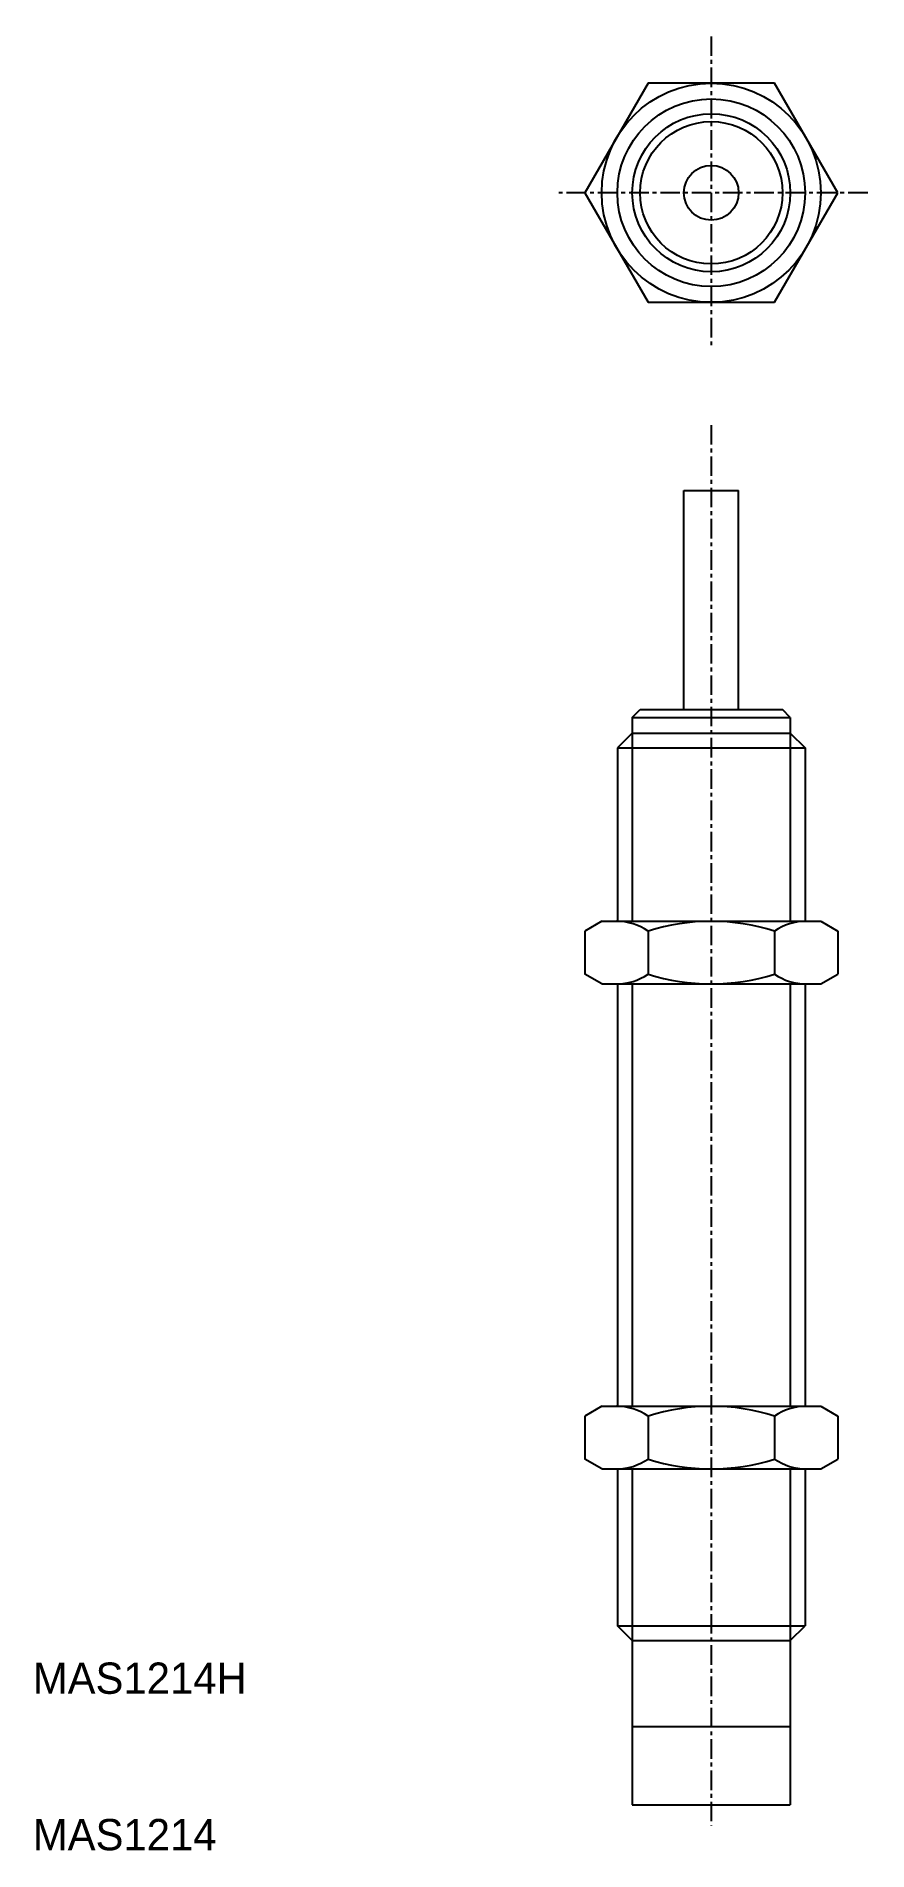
# Model space of a CAD drawing. Extents: x 33 to 86, y 19 to 135.
import ezdxf

# ---------------------------------------------------------------- set-up
doc = ezdxf.new("R2010")
doc.units = 0
doc.linetypes.add('CENTER', pattern=[2, 1.25, -0.25, 0.25, -0.25])
doc.layers.get('0').update_dxf_attribs({"linetype": 'CONTINUOUS'})
doc.layers.add('CENTER', color=1, linetype='CENTER')

msp = doc.modelspace()

# ---------------------------------------------------------------- linework, layer by layer
at = {"color": 7, "linetype": 'CONTINUOUS'}
for p, q in [((72.08, 132.41), (68.04, 125.41)), ((80.16, 132.41), (72.08, 132.41)), ((84.2, 125.41), (80.16, 132.41)), ((68.04, 125.41), (72.08, 118.41)), ((80.16, 118.41), (84.2, 125.41)), ((72.08, 118.41), (80.16, 118.41)), ((74.37, 92.37), (74.37, 106.37)), ((74.37, 106.37), (77.87, 106.37)), ((77.87, 92.37), (77.87, 106.37)), ((71.07, 91.87), (71.57, 92.37)), ((71.07, 91.87), (81.17, 91.87)), ((71.07, 91.87), (71.07, 90.87)), ((71.57, 92.37), (80.67, 92.37)), ((81.17, 91.87), (80.67, 92.37)), ((81.17, 91.87), (81.17, 90.87)), ((71.07, 90.87), (70.12, 89.92)), ((71.07, 90.87), (81.17, 90.87)), ((81.17, 90.87), (82.12, 89.92)), ((70.12, 89.92), (70.12, 78.84)), ((70.12, 89.92), (82.12, 89.92)), ((82.12, 89.92), (82.12, 78.84)), ((69.12, 78.84), (68.04, 78.21)), ((68.04, 78.21), (68.04, 75.47)), ((69.12, 78.84), (83.12, 78.84)), ((72.08, 78.21), (72.08, 75.47)), ((80.16, 78.21), (80.16, 75.47)), ((83.12, 78.84), (84.2, 78.21)), ((84.2, 78.21), (84.2, 75.47)), ((69.12, 74.84), (68.04, 75.47)), ((83.12, 74.84), (84.2, 75.47)), ((69.12, 74.84), (83.12, 74.84)), ((70.12, 74.84), (70.12, 47.84)), ((82.12, 74.84), (82.12, 47.84)), ((69.12, 47.84), (68.04, 47.21)), ((69.12, 47.84), (83.12, 47.84)), ((83.12, 47.84), (84.2, 47.21)), ((68.04, 47.21), (68.04, 44.47)), ((72.08, 47.21), (72.08, 44.47)), ((80.16, 47.21), (80.16, 44.47)), ((84.2, 47.21), (84.2, 44.47)), ((69.12, 43.84), (68.04, 44.47)), ((83.12, 43.84), (84.2, 44.47)), ((69.12, 43.84), (83.12, 43.84)), ((70.12, 43.84), (70.12, 33.81)), ((82.12, 43.84), (82.12, 33.81)), ((70.12, 33.81), (82.12, 33.81)), ((71.07, 32.87), (70.12, 33.81)), ((81.17, 32.87), (82.12, 33.81)), ((71.07, 32.87), (81.17, 32.87)), ((71.07, 32.87), (71.07, 22.37)), ((73.42, 32.87), (73.42, 32.87)), ((76.12, 32.87), (76.12, 32.87)), ((81.17, 32.87), (81.17, 22.37)), ((71.07, 27.37), (81.17, 27.37)), ((71.07, 22.37), (81.17, 22.37))]:
    msp.add_line(p, q, dxfattribs=at)
at = {"color": 3, "linetype": 'CONTINUOUS'}
for p, q in [((71.07, 90.87), (71.07, 78.84)), ((81.17, 90.87), (81.17, 78.84)), ((71.07, 74.84), (71.07, 47.84)), ((81.17, 74.84), (81.17, 47.84)), ((71.07, 43.84), (71.07, 32.87)), ((81.17, 43.84), (81.17, 32.87))]:
    msp.add_line(p, q, dxfattribs=at)
at = {"color": 7, "linetype": 'CONTINUOUS'}
for radius in [7, 6, 4.55, 1.75]:
    msp.add_circle((76.12, 125.41), radius, dxfattribs=at)
at = {"color": 3, "linetype": 'CONTINUOUS'}
msp.add_circle((76.12, 125.41), 5.05, dxfattribs=at)
at = {"color": 7, "linetype": 'CONTINUOUS'}
for centre, radius, start, end in [((70.06, 75.26), 3.58, 55.6158, 90), ((76.12, 65.47), 13.37, 72.412, 107.588), ((82.18, 75.26), 3.58, 90, 124.3842), ((70.06, 78.42), 3.58, 270, 304.3842), ((76.12, 88.21), 13.37, 252.412, 287.588), ((82.18, 78.42), 3.58, 235.6158, 270), ((70.06, 44.26), 3.58, 55.6158, 90), ((76.12, 34.47), 13.37, 72.412, 107.588), ((82.18, 44.26), 3.58, 90, 124.3842), ((70.06, 47.42), 3.58, 270, 304.3842), ((76.12, 57.21), 13.37, 252.412, 287.588), ((82.18, 47.42), 3.58, 235.6158, 270)]:
    msp.add_arc(centre, radius, start, end, dxfattribs=at)
at = {"layer": 'CENTER', "color": 1, "linetype": 'CENTER'}
for p, q in [((76.12, 135.41), (76.12, 115.41)), ((86.12, 125.41), (66.12, 125.41)), ((76.12, 110.56), (76.12, 21.04))]:
    msp.add_line(p, q, dxfattribs=at)

# ---------------------------------------------------------------- texts
at = {"color": 7, "linetype": 'CONTINUOUS'}
for s, p in [('MAS1214H', (32.75, 29.46)), ('MAS1214', (32.75, 19.46))]:
    msp.add_text(s, height=2, dxfattribs=at).set_placement(p)

doc.saveas('drawing.dxf')
